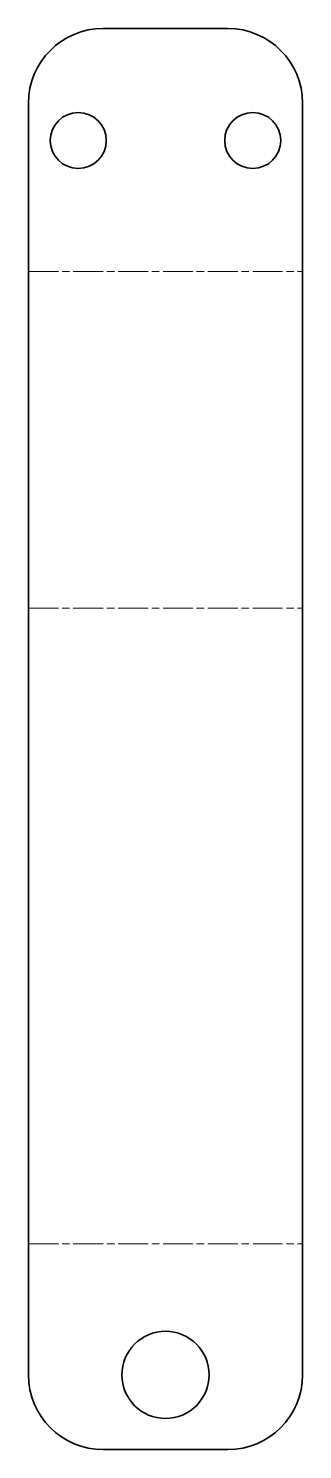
# Model space of a CAD drawing. Header units: inches. Extents: x 0 to 22, y 0 to 114.
import ezdxf

# ---------------------------------------------------------------- set-up
doc = ezdxf.new("R2010")
doc.units = ezdxf.units.IN
doc.header["$MEASUREMENT"] = 0
doc.linetypes.add('Chain', pattern=[13.68, 9.12, -1.14, 2.28, -1.14])
doc.layers.add('SIMUMAK Bend Centerline (ISO)', color=7, linetype='Chain', lineweight=9)
doc.layers.add('SIMUMAK Visible (ISO)', color=7, linetype='Continuous', lineweight=35)

# ---------------------------------------------------------------- blocks, each defined once
blk = doc.blocks.new('PTM-03-SFEL01_Sheet_PTM-03-SFEL01 (desplegada)')
at = {"layer": 'SIMUMAK Bend Centerline (ISO)', "ltscale": 0.263158}
for p, q in [((-11, 37.55), (11, 37.55)), ((-11, 10.5), (11, 10.5)), ((-11, -40.55), (11, -40.55))]:
    blk.add_line(p, q, dxfattribs=at)
at = {"layer": 'SIMUMAK Visible (ISO)'}
for p, q in [((-5, 57.07), (5, 57.07)), ((-11, 51.07), (-11, -51.07)), ((11, 51.07), (11, -51.07)), ((-5, -57.07), (5, -57.07))]:
    blk.add_line(p, q, dxfattribs=at)
for centre, radius in [((-7, 48.07), 2.25), ((7, 48.07), 2.25), ((0, -51.07), 3.5)]:
    blk.add_circle(centre, radius, dxfattribs=at)
at = {"layer": 'SIMUMAK Visible (ISO)', "extrusion": (0, 0, -1)}
for centre, start, end in [((5, 51.07), 0, 90), ((-5, 51.07), 90, 180), ((5, -51.07), 270, 0), ((-5, -51.07), 180, 270)]:
    blk.add_arc(centre, 6, start, end, dxfattribs=at)

msp = doc.modelspace()

# ---------------------------------------------------------------- block references
msp.add_blockref('PTM-03-SFEL01_Sheet_PTM-03-SFEL01 (desplegada)', (11, 57.07))

doc.saveas('drawing.dxf')
